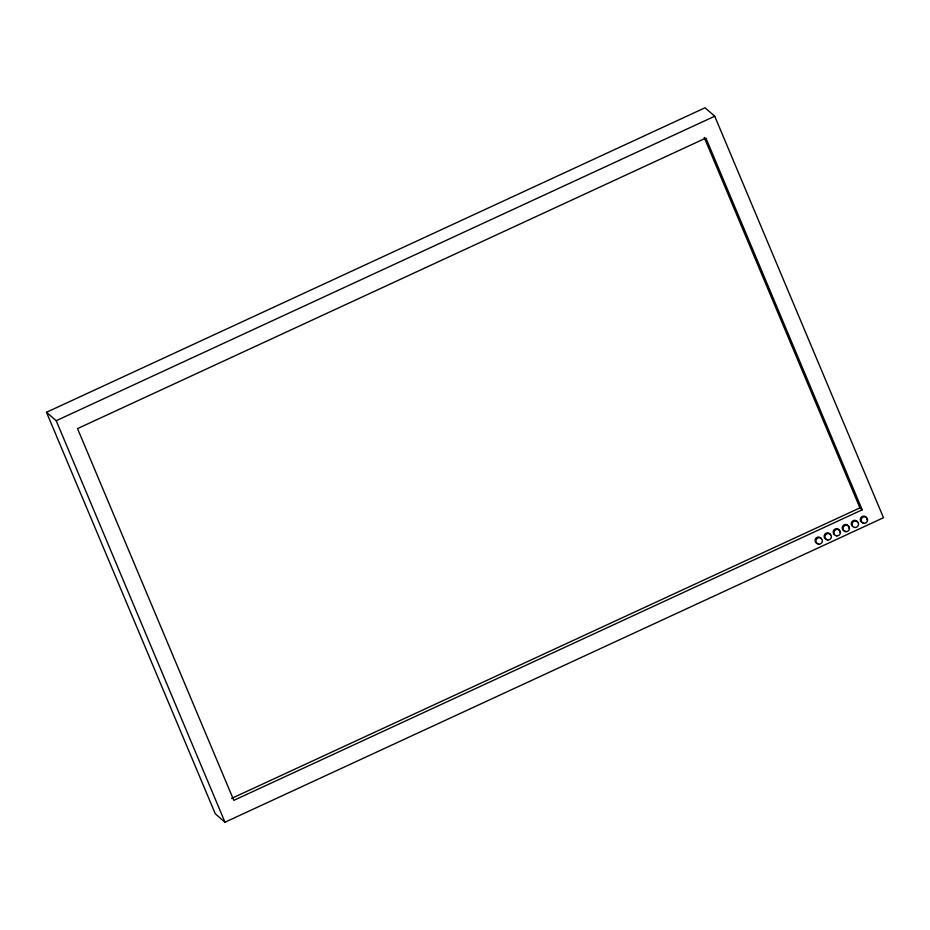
<?xml version="1.0" encoding="UTF-8"?>
<svg xmlns="http://www.w3.org/2000/svg" width="930" height="930" viewBox="0 0 930 930"><rect width="100%" height="100%" fill="white"/><g stroke="black" fill="none" stroke-linecap="round" stroke-linejoin="round"><path stroke-width="1.4" d="M46.5 412.281L705.021 107.787L714.717 116.215L883.5 517.719L224.979 822.213L215.283 813.785L46.5 412.281L56.207 420.709L224.979 822.213M56.207 420.709L714.717 116.215M231.57 798.428L859.936 507.873L862.18 509.826L233.802 800.37L77.527 428.602L705.905 138.059L862.18 509.826M704.219 137.454L859.936 507.873M863.145 522.683A3.348 3.197 -49 0 1 860.331 519.126A3.348 3.197 -49 0 1 863.993 516.138A3.348 3.197 -49 0 1 866.807 519.684M852.543 526.287A3.348 3.197 -49 0 1 852.543 521.079A3.348 3.197 -49 0 1 857.541 522.195M845.056 531.042A3.348 3.197 -49 0 1 842.255 527.496A3.348 3.197 -49 0 1 845.905 524.497A3.348 3.197 -49 0 1 848.718 528.054M834.454 534.645A3.348 3.197 -49 0 1 835.187 528.984A3.348 3.197 -49 0 1 839.674 532.227M826.968 539.412A3.348 3.197 -49 0 1 824.805 534.262A3.348 3.197 -49 0 1 830.409 534.738M817.923 543.585A3.348 3.197 -49 0 1 815.761 538.435A3.348 3.197 -49 0 1 821.364 538.923M863.9 523.334A3.348 3.197 -49 0 0 867.33 518.661A3.348 3.197 -49 0 0 861.726 518.173A3.348 3.197 -49 0 0 863.9 523.334M854.856 527.508A3.348 3.197 -49 0 0 858.285 522.846A3.348 3.197 -49 0 0 852.682 522.358A3.348 3.197 -49 0 0 854.856 527.508M845.812 531.693A3.348 3.197 -49 0 0 849.241 527.031A3.348 3.197 -49 0 0 843.638 526.543A3.348 3.197 -49 0 0 845.812 531.693M836.768 535.878A3.348 3.197 -49 0 0 840.197 531.204A3.348 3.197 -49 0 0 834.594 530.728A3.348 3.197 -49 0 0 836.768 535.878M827.723 540.051A3.348 3.197 -49 0 0 831.153 535.389A3.348 3.197 -49 0 0 825.549 534.901A3.348 3.197 -49 0 0 827.723 540.051M818.679 544.236A3.348 3.197 -49 0 0 822.108 539.574A3.348 3.197 -49 0 0 816.505 539.086A3.348 3.197 -49 0 0 818.679 544.236"/></g></svg>
